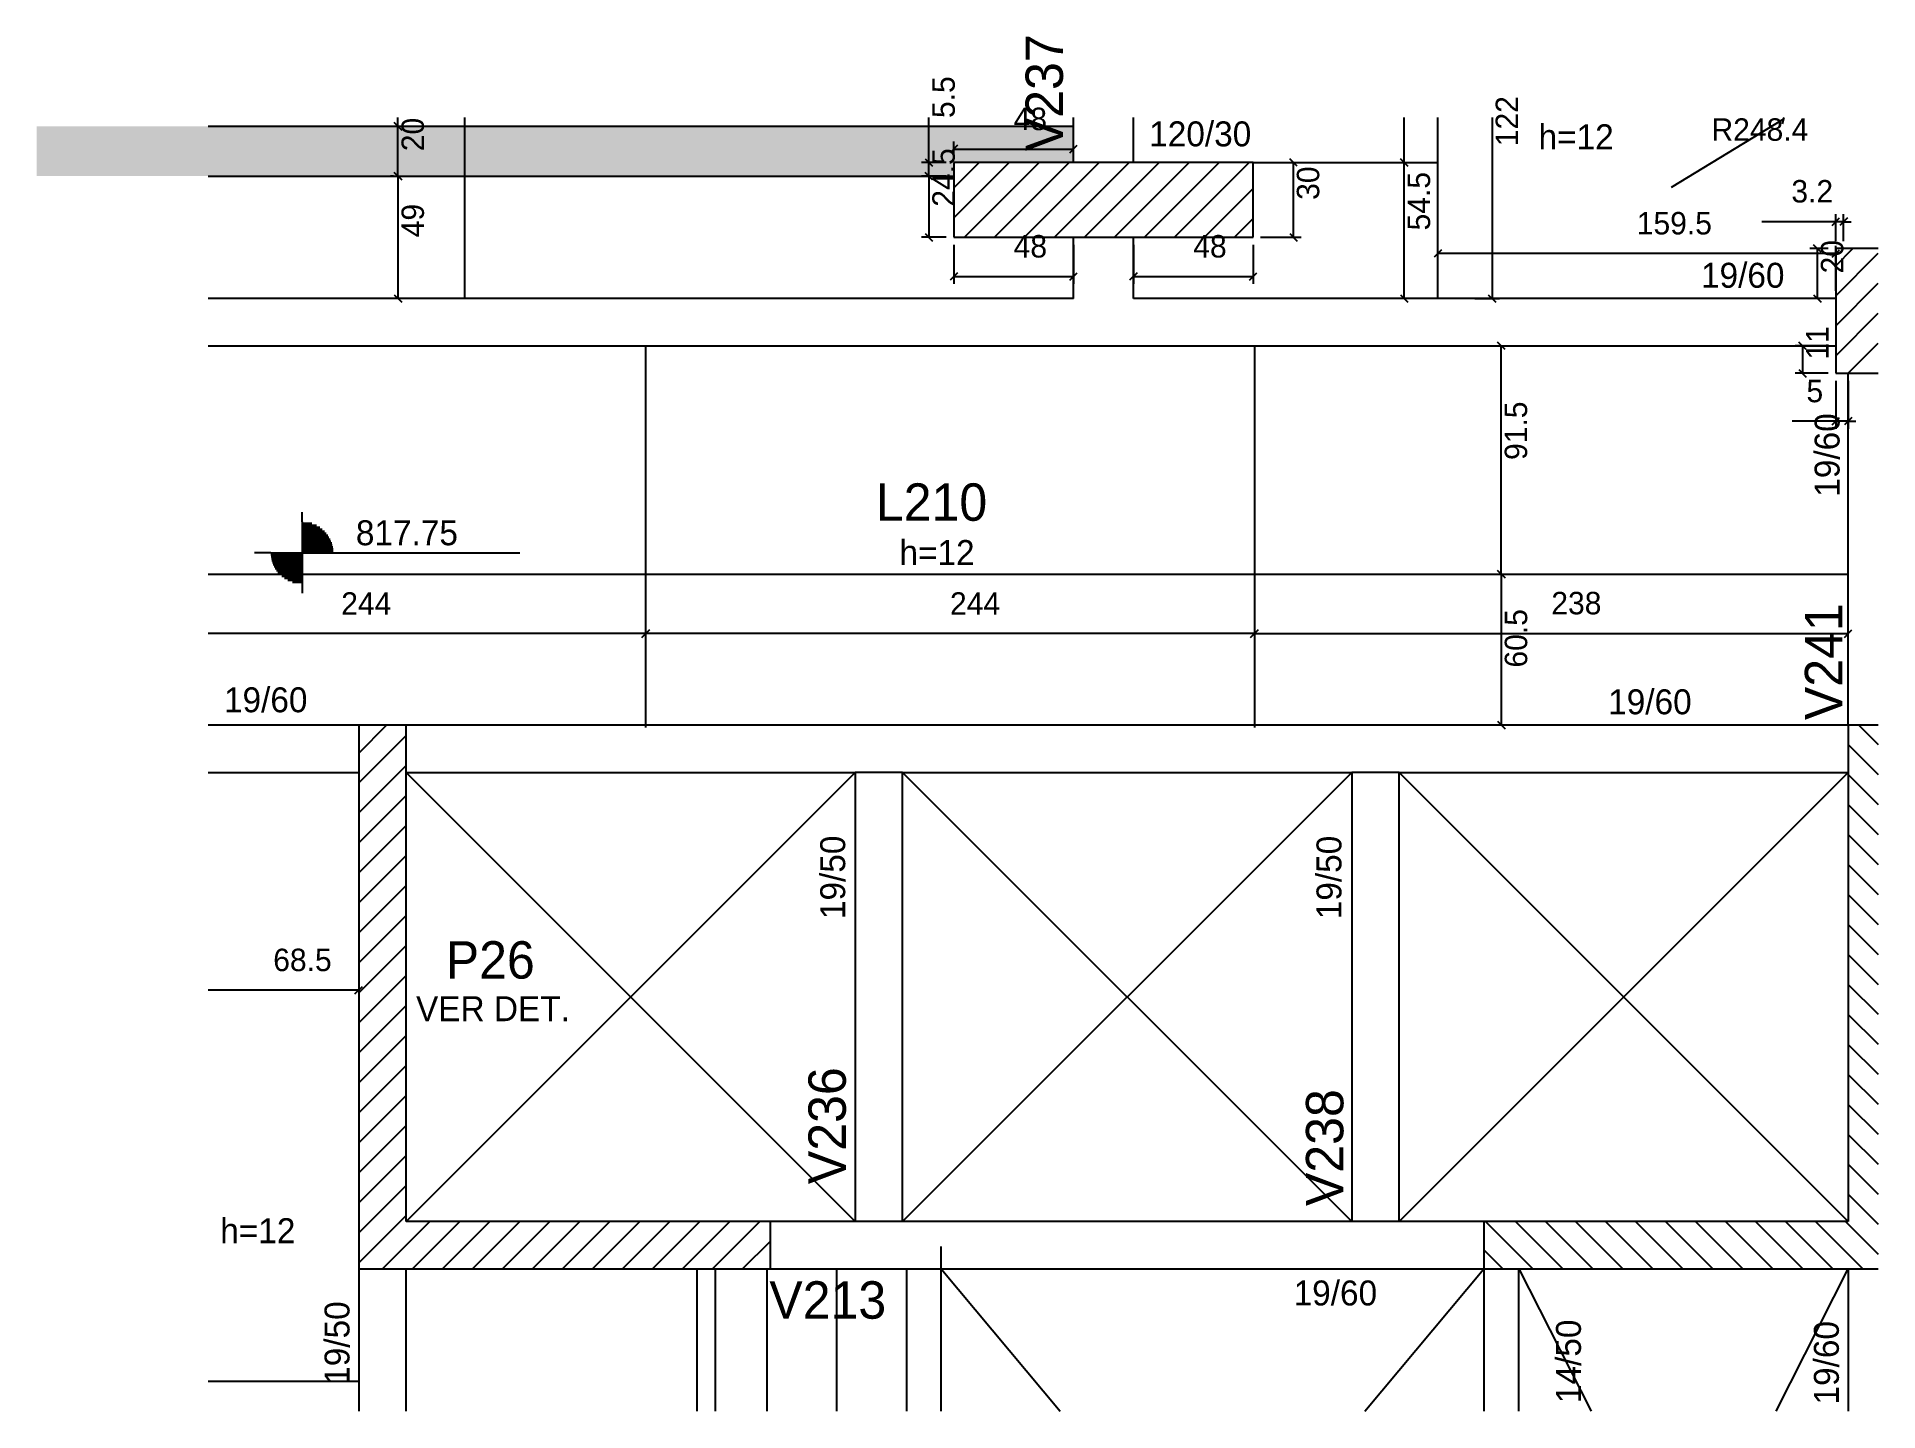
# Model space of a CAD drawing. Header units: metres. Extents: x 5378 to 6116, y 1904 to 2454.
import ezdxf

# ---------------------------------------------------------------- set-up
doc = ezdxf.new("R2010")
doc.units = ezdxf.units.M
for name, color, linetype in [('1', 7, 'Continuous'), ('3', 7, 'Continuous'), ('4', 7, 'Continuous'), ('7', 7, 'Continuous'), ('9', 7, 'Continuous'), ('Hachura', 7, 'Continuous'), ('Painéis', 7, 'Continuous')]:
    doc.layers.add(name, color=color, linetype=linetype)

msp = doc.modelspace()

# ---------------------------------------------------------------- hatches: boundary and pattern name
at = {"layer": 'Hachura'}
h = msp.add_hatch(color=7, dxfattribs=at)
h.dxf.hatch_style = 1
h.paths.add_polyline_path([(5745.86, 2404.08), (5793.86, 2404.08), (5793.86, 2418.58), (5378.36, 2418.58), (5378.36, 2398.58), (5745.86, 2398.58), (5745.86, 2404.08), (5745.86, 2404.08)])

# ---------------------------------------------------------------- linework, layer by layer
at = {"layer": '1', "color": 1, "lineweight": 25}
for p, q in [((5526.36, 1979.58), (5706.36, 2159.58)), ((5526.36, 2159.58), (5706.36, 1979.58)), ((5526.36, 1979.58), (5706.36, 2159.58)), ((5526.36, 2159.58), (5706.36, 1979.58)), ((5725.36, 1979.58), (5905.36, 2159.58)), ((5725.36, 2159.58), (5905.36, 1979.58)), ((5725.36, 1979.58), (5905.36, 2159.58)), ((5725.36, 2159.58), (5905.36, 1979.58)), ((5924.36, 1979.58), (6104.36, 2159.58)), ((5924.36, 2159.58), (6104.36, 1979.58)), ((5924.36, 1979.58), (6104.36, 2159.58)), ((5924.36, 2159.58), (6104.36, 1979.58)), ((5740.82, 1960.58), (5788.51, 1903.58)), ((5910.67, 1903.58), (5958.36, 1960.58)), ((5972.36, 1960.58), (6001.3, 1903.58)), ((5972.36, 1960.58), (6001.3, 1903.58)), ((6075.42, 1903.58), (6104.36, 1960.58)), ((6075.42, 1903.58), (6104.36, 1960.58))]:
    msp.add_line(p, q, dxfattribs=at)
at = {"layer": '3', "color": 3, "lineweight": 25}
for p, q in [((5793.86, 2404.08), (5793.86, 2422.09)), ((5817.86, 2404.08), (5817.86, 2422.09)), ((5745.86, 2381.84), (5768.11, 2404.08)), ((5745.86, 2393.86), (5756.09, 2404.08)), ((5750.13, 2374.08), (5780.13, 2404.08)), ((5762.15, 2374.08), (5792.15, 2404.08)), ((5774.17, 2374.08), (5804.17, 2404.08)), ((5786.19, 2374.08), (5816.19, 2404.08)), ((5798.21, 2374.08), (5828.21, 2404.08)), ((5810.23, 2374.08), (5840.23, 2404.08)), ((5822.26, 2374.08), (5852.26, 2404.08)), ((5834.28, 2374.08), (5864.28, 2404.08)), ((5846.3, 2374.08), (5865.86, 2393.65)), ((5858.32, 2374.08), (5865.86, 2381.63)), ((5793.86, 2349.58), (5793.86, 2374.08)), ((5817.86, 2349.58), (5817.86, 2374.08)), ((6099.36, 2362.69), (6106.25, 2369.58)), ((6099.36, 2350.67), (6116.36, 2367.67)), ((6099.36, 2338.65), (6116.36, 2355.65)), ((6099.36, 2326.63), (6116.36, 2343.63)), ((6104.34, 2319.58), (6116.36, 2331.61)), ((6104.36, 2178.58), (6104.36, 2319.58)), ((6116.36, 2319.58), (6116.36, 2319.59)), ((5484.68, 2260.1), (5484.68, 2263.86)), ((5484.68, 2260.1), (5484.68, 2235.1)), ((5484.68, 2259.49), (5488.53, 2259.49)), ((5484.68, 2258.7), (5490.43, 2258.7)), ((5484.68, 2257.9), (5491.75, 2257.9)), ((5484.68, 2257.11), (5492.79, 2257.11)), ((5484.68, 2256.32), (5493.64, 2256.32)), ((5484.68, 2255.52), (5494.35, 2255.52)), ((5484.68, 2254.73), (5494.94, 2254.73)), ((5484.68, 2253.94), (5495.45, 2253.94)), ((5484.68, 2253.15), (5495.88, 2253.15)), ((5484.68, 2252.35), (5496.24, 2252.35)), ((5484.68, 2251.56), (5496.54, 2251.56)), ((5472.18, 2247.6), (5465.55, 2247.6)), ((5472.18, 2247.6), (5497.18, 2247.6)), ((5484.68, 2246.8), (5472.18, 2246.8)), ((5484.68, 2246.01), (5472.28, 2246.01)), ((5484.68, 2245.22), (5472.41, 2245.22)), ((5484.68, 2244.42), (5472.59, 2244.42)), ((5484.68, 2243.63), (5472.83, 2243.63)), ((5484.68, 2250.77), (5496.77, 2250.77)), ((5484.68, 2249.97), (5496.95, 2249.97)), ((5484.68, 2249.18), (5497.08, 2249.18)), ((5484.68, 2248.39), (5497.18, 2248.39)), ((5497.18, 2247.6), (5571.96, 2247.6)), ((5484.68, 2242.84), (5473.12, 2242.84)), ((5484.68, 2242.05), (5473.48, 2242.05)), ((5484.68, 2241.25), (5473.91, 2241.25)), ((5484.68, 2240.46), (5474.42, 2240.46)), ((5484.68, 2239.67), (5475.02, 2239.67)), ((5484.68, 2238.87), (5475.73, 2238.87)), ((5484.68, 2238.08), (5476.57, 2238.08)), ((5484.68, 2237.29), (5477.61, 2237.29)), ((5484.68, 2236.5), (5478.93, 2236.5)), ((5484.68, 2235.7), (5480.83, 2235.7)), ((5484.68, 2235.1), (5484.68, 2231.41)), ((5507.36, 2167.38), (5518.57, 2178.58)), ((6108.61, 2178.58), (6116.36, 2170.83)), ((5507.36, 2155.36), (5526.36, 2174.36)), ((6104.36, 2170.81), (6116.36, 2158.81)), ((5507.36, 2143.34), (5526.36, 2162.34)), ((6104.36, 2158.79), (6116.36, 2146.79)), ((5507.36, 2131.32), (5526.36, 2150.32)), ((6104.36, 2146.77), (6116.36, 2134.77)), ((5507.36, 2119.3), (5526.36, 2138.3)), ((6104.36, 2134.75), (6116.36, 2122.75)), ((5507.36, 2107.27), (5526.36, 2126.27)), ((6104.36, 2122.73), (6116.36, 2110.73)), ((5507.36, 2095.25), (5526.36, 2114.25)), ((6104.36, 2110.71), (6116.36, 2098.71)), ((5507.36, 2083.23), (5526.36, 2102.23)), ((6104.36, 2098.68), (6116.36, 2086.68)), ((5507.36, 2071.21), (5526.36, 2090.21)), ((6104.36, 2086.66), (6116.36, 2074.66)), ((5507.36, 2059.19), (5526.36, 2078.19)), ((6104.36, 2074.64), (6116.36, 2062.64)), ((5507.36, 2047.17), (5526.36, 2066.17)), ((6104.36, 2062.62), (6116.36, 2050.62)), ((5507.36, 2035.15), (5526.36, 2054.15)), ((6104.36, 2050.6), (6116.36, 2038.6)), ((5507.36, 2023.13), (5526.36, 2042.13)), ((6104.36, 2038.58), (6116.36, 2026.58)), ((5507.36, 2011.11), (5526.36, 2030.11)), ((6104.36, 2026.56), (6116.36, 2014.56)), ((5507.36, 1999.09), (5526.36, 2018.09)), ((6104.36, 2014.54), (6116.36, 2002.54)), ((5507.36, 1987.07), (5526.36, 2006.07)), ((6104.36, 2002.52), (6116.36, 1990.52)), ((5507.36, 1975.05), (5526.36, 1994.05)), ((6104.36, 1990.5), (6116.36, 1978.5)), ((5507.36, 1963.02), (5526.36, 1982.02)), ((5516.94, 1960.58), (5535.94, 1979.58)), ((5528.96, 1960.58), (5547.96, 1979.58)), ((5540.98, 1960.58), (5559.98, 1979.58)), ((5553.01, 1960.58), (5572.01, 1979.58)), ((5565.03, 1960.58), (5584.03, 1979.58)), ((5577.05, 1960.58), (5596.05, 1979.58)), ((5589.07, 1960.58), (5608.07, 1979.58)), ((5601.09, 1960.58), (5620.09, 1979.58)), ((5613.11, 1960.58), (5632.11, 1979.58)), ((5625.13, 1960.58), (5644.13, 1979.58)), ((5637.15, 1960.58), (5656.15, 1979.58)), ((5649.17, 1960.58), (5668.17, 1979.58)), ((5959, 1979.58), (5978, 1960.58)), ((5971.02, 1979.58), (5990.02, 1960.58)), ((5983.04, 1979.58), (6002.04, 1960.58)), ((5995.07, 1979.58), (6014.07, 1960.58)), ((6007.09, 1979.58), (6026.09, 1960.58)), ((6019.11, 1979.58), (6038.11, 1960.58)), ((6031.13, 1979.58), (6050.13, 1960.58)), ((6043.15, 1979.58), (6062.15, 1960.58)), ((6055.17, 1979.58), (6074.17, 1960.58)), ((6067.19, 1979.58), (6086.19, 1960.58)), ((6079.21, 1979.58), (6098.21, 1960.58)), ((6091.23, 1979.58), (6110.23, 1960.58)), ((6103.25, 1979.58), (6116.36, 1966.48)), ((5661.19, 1960.58), (5672.36, 1971.75)), ((5958.36, 1968.21), (5965.98, 1960.58))]:
    msp.add_line(p, q, dxfattribs=at)
for points in [[(5793.86, 2349.58), (5447.05, 2349.58)], [(6099.36, 2349.58), (5817.86, 2349.58)], [(5447.05, 2330.58), (5820.86, 2330.58)], [(5820.86, 2330.58), (6099.36, 2330.58)], [(5507.36, 2178.58), (5447.05, 2178.58)], [(5715.86, 2178.58), (5526.36, 2178.58)], [(5914.86, 2178.58), (5715.86, 2178.58)], [(6104.36, 2178.58), (5914.86, 2178.58)], [(5447.05, 2159.58), (5507.36, 2159.58)], [(5526.36, 2159.58), (5706.36, 2159.58)], [(5706.36, 2159.58), (5706.36, 1979.58)], [(5725.36, 2159.58), (5706.36, 2159.58)], [(5725.36, 2159.58), (5905.36, 2159.58)], [(5725.36, 1979.58), (5725.36, 2159.58)], [(5905.36, 2159.58), (5905.36, 1979.58)], [(5924.36, 2159.58), (5905.36, 2159.58)], [(5924.36, 2159.58), (6104.36, 2159.58)], [(5924.36, 1979.58), (5924.36, 2159.58)], [(5706.36, 1979.58), (5672.36, 1979.58)], [(5725.36, 1979.58), (5706.36, 1979.58)], [(5905.36, 1979.58), (5725.36, 1979.58)], [(5924.36, 1979.58), (5905.36, 1979.58)], [(5958.36, 1979.58), (5924.36, 1979.58)], [(5507.36, 1960.58), (5507.36, 1903.58)], [(5526.36, 1903.58), (5526.36, 1960.58)], [(5672.36, 1960.58), (5715.86, 1960.58)], [(5715.86, 1960.58), (5914.86, 1960.58)], [(5914.86, 1960.58), (5958.36, 1960.58)], [(5958.36, 1960.58), (5958.36, 1903.58)], [(5972.36, 1903.58), (5972.36, 1960.58)], [(6104.36, 1960.58), (6104.36, 1903.58)]]:
    msp.add_lwpolyline(points, dxfattribs=at)
at = {"layer": '7', "color": 7, "lineweight": 25}
for points in [[(5865.86, 2404.08), (5745.86, 2404.08)], [(5745.86, 2404.08), (5745.86, 2374.08)], [(5865.86, 2374.08), (5865.86, 2404.08)], [(5745.86, 2374.08), (5865.86, 2374.08)], [(6116.36, 2369.58), (6099.36, 2369.58)], [(6099.36, 2369.58), (6099.36, 2319.58)], [(6099.36, 2319.58), (6116.36, 2319.58)], [(5526.36, 2178.58), (5507.36, 2178.58)], [(5507.36, 2178.58), (5507.36, 1960.58)], [(5526.36, 1979.58), (5526.36, 2178.58)], [(6116.36, 2178.58), (6104.36, 2178.58)], [(6104.36, 2178.58), (6104.36, 1979.58)], [(5672.36, 1979.58), (5526.36, 1979.58)], [(5672.36, 1960.58), (5672.36, 1979.58)], [(6104.36, 1979.58), (5958.36, 1979.58)], [(5958.36, 1979.58), (5958.36, 1960.58)], [(5507.36, 1960.58), (5672.36, 1960.58)], [(5958.36, 1960.58), (6116.36, 1960.58)]]:
    msp.add_lwpolyline(points, dxfattribs=at)
at = {"layer": '9', "color": 9, "lineweight": 25}
for p, q in [((5740.82, 1903.58), (5740.82, 1969.56)), ((5642.88, 1960.58), (5642.88, 1903.58)), ((5650.39, 1903.58), (5650.39, 1960.58)), ((5670.88, 1960.58), (5670.88, 1903.58)), ((5698.88, 1960.58), (5698.88, 1903.58)), ((5726.88, 1960.58), (5726.88, 1903.58))]:
    msp.add_line(p, q, dxfattribs=at)
at = {"layer": 'Painéis', "color": 4, "lineweight": 25}
for p, q in [((5523.11, 2418.58), (5523.11, 2422.09)), ((5735.87, 2404.08), (5735.87, 2422.09)), ((5926.38, 2404.08), (5926.38, 2422.09)), ((5961.61, 2422.09), (5961.61, 2349.58)), ((6033.58, 2394.14), (6078.55, 2421.56)), ((5523.11, 2398.58), (5523.11, 2418.58)), ((5745.86, 2407.08), (5745.86, 2412.45)), ((5745.86, 2409.45), (5793.86, 2409.45)), ((5793.86, 2407.08), (5793.86, 2412.45)), ((5521.27, 2398.58), (5520.11, 2398.58)), ((5523.11, 2398.58), (5523.11, 2349.58)), ((5742.86, 2404.08), (5732.87, 2404.08)), ((5742.86, 2398.58), (5732.87, 2398.58)), ((5742.86, 2398.58), (5732.87, 2398.58)), ((5735.87, 2398.58), (5735.87, 2404.08)), ((5735.87, 2398.58), (5735.87, 2395.58)), ((5735.87, 2398.58), (5735.87, 2374.08)), ((5868.86, 2404.08), (5885.04, 2404.08)), ((5882.04, 2374.08), (5882.04, 2404.08)), ((5926.38, 2349.58), (5926.38, 2404.08)), ((6099.36, 2380.33), (6069.77, 2380.33)), ((6099.36, 2372.58), (6099.36, 2383.33)), ((6102.52, 2380.33), (6099.36, 2380.33)), ((6102.52, 2372.58), (6102.52, 2383.33)), ((6102.52, 2380.33), (6105.52, 2380.33)), ((5742.86, 2374.08), (5732.87, 2374.08)), ((5745.86, 2371.08), (5745.86, 2355.38)), ((5793.86, 2371.08), (5793.86, 2355.38)), ((5817.86, 2371.08), (5817.86, 2355.38)), ((5865.86, 2371.08), (5865.86, 2355.38)), ((5868.86, 2374.08), (5885.04, 2374.08)), ((5939.86, 2352.58), (5939.86, 2370.59)), ((6096.36, 2369.58), (6088.99, 2369.58)), ((6091.99, 2349.58), (6091.99, 2369.58)), ((6099.36, 2352.58), (6099.36, 2370.59)), ((6099.36, 2367.59), (5939.86, 2367.59)), ((5745.86, 2358.38), (5793.86, 2358.38)), ((5817.86, 2358.38), (5865.86, 2358.38)), ((5521.27, 2349.58), (5520.11, 2349.58)), ((5954.64, 2349.58), (5964.61, 2349.58)), ((6096.36, 2349.58), (6088.99, 2349.58)), ((5965.3, 2239.08), (5965.3, 2330.58)), ((6096.36, 2330.58), (6083.03, 2330.58)), ((6086.03, 2330.58), (6086.03, 2319.58)), ((6096.36, 2319.58), (6083.03, 2319.58)), ((6099.36, 2316.58), (6099.36, 2297.37)), ((6104.36, 2316.58), (6104.36, 2297.37)), ((6099.36, 2300.37), (6081.87, 2300.37)), ((6104.36, 2300.37), (6099.36, 2300.37)), ((6104.36, 2300.37), (6107.36, 2300.37)), ((5965.3, 2239.08), (5965.3, 2178.58)), ((5622.36, 2215.24), (5447.05, 2215.24)), ((5866.36, 2215.24), (5622.36, 2215.24)), ((5866.36, 2215.24), (6104.36, 2215.24)), ((5507.36, 2072.34), (5447.05, 2072.34)), ((5507.36, 2070.18), (5507.36, 2069.34))]:
    msp.add_line(p, q, dxfattribs=at)
at = {"layer": 'Painéis', "color": 200, "lineweight": 25}
for p, q in [((5549.86, 2349.58), (5549.86, 2422.09)), ((5939.86, 2349.58), (5939.86, 2422.09)), ((5447.05, 2418.58), (5793.86, 2418.58)), ((5447.05, 2398.58), (5745.86, 2398.58)), ((5865.86, 2404.08), (5939.86, 2404.08)), ((5622.36, 2330.58), (5622.36, 2177.66)), ((5866.36, 2330.58), (5866.36, 2177.66)), ((5447.05, 2239.08), (6104.36, 2239.08)), ((5447.05, 1915.58), (5507.36, 1915.58))]:
    msp.add_line(p, q, dxfattribs=at)
at = {"layer": 'Painéis', "color": 0, "lineweight": 25}
for p, q in [((6078.05, 2419.49), (6078.68, 2422.09)), ((5524.61, 2417.08), (5521.61, 2420.08)), ((5521.61, 2420.08), (5524.61, 2417.08)), ((5747.36, 2410.95), (5744.36, 2407.95)), ((5792.36, 2407.95), (5795.36, 2410.95)), ((5524.61, 2397.08), (5521.61, 2400.08)), ((5521.61, 2400.08), (5524.61, 2397.08)), ((5734.37, 2405.58), (5737.37, 2402.58)), ((5737.37, 2397.08), (5734.37, 2400.08)), ((5737.37, 2397.08), (5734.37, 2400.08)), ((5883.54, 2402.58), (5880.54, 2405.58)), ((5927.88, 2402.58), (5924.88, 2405.58)), ((5924.88, 2405.58), (5927.88, 2402.58)), ((6097.86, 2378.83), (6100.86, 2381.83)), ((6104.02, 2381.83), (6101.02, 2378.83)), ((5734.37, 2375.58), (5737.37, 2372.58)), ((5880.54, 2375.58), (5883.54, 2372.58)), ((5941.36, 2369.09), (5938.36, 2366.09)), ((6093.49, 2368.08), (6090.49, 2371.08)), ((6097.86, 2366.09), (6100.86, 2369.09)), ((5747.36, 2359.88), (5744.36, 2356.88)), ((5792.36, 2356.88), (5795.36, 2359.88)), ((5819.36, 2359.88), (5816.36, 2356.88)), ((5864.36, 2356.88), (5867.36, 2359.88)), ((5521.61, 2351.08), (5524.61, 2348.08)), ((5924.88, 2351.08), (5927.88, 2348.08)), ((5960.11, 2351.08), (5963.11, 2348.08)), ((6090.49, 2351.08), (6093.49, 2348.08)), ((5966.8, 2329.08), (5963.8, 2332.08)), ((6087.53, 2329.08), (6084.53, 2332.08)), ((6084.53, 2321.08), (6087.53, 2318.08)), ((6097.86, 2298.87), (6100.86, 2301.87)), ((6105.86, 2301.87), (6102.86, 2298.87)), ((5963.8, 2240.58), (5966.8, 2237.58)), ((5966.8, 2237.58), (5963.8, 2240.58)), ((5623.86, 2216.74), (5620.86, 2213.74)), ((5620.86, 2213.74), (5623.86, 2216.74)), ((5864.86, 2213.74), (5867.86, 2216.74)), ((5867.86, 2216.74), (5864.86, 2213.74)), ((6102.86, 2213.74), (6105.86, 2216.74)), ((5963.8, 2180.08), (5966.8, 2177.08)), ((5505.86, 2070.84), (5508.86, 2073.84))]:
    msp.add_line(p, q, dxfattribs=at)

# ---------------------------------------------------------------- texts
at = {"layer": '3', "color": 3, "lineweight": 25}
for s, p in [('120/30', (5824.2, 2410.53)), ('h=12', (5980.24, 2409.36)), ('19/60', (6045.35, 2353.86)), ('817.75', (5506.24, 2250.65)), ('h=12', (5724.1, 2242.72)), ('19/60', (5453.37, 2183.7)), ('19/60', (6008.15, 2182.9)), ('VER DET.', (5530.35, 2059.9)), ('h=12', (5451.87, 1970.92)), ('19/60', (5882.08, 1945.96))]:
    msp.add_text(s, height=10, dxfattribs=at).set_placement(p)
for s, p in [('19/60', (6100.89, 2270.09)), ('19/50', (5702.35, 2100.82)), ('19/50', (5901.24, 2100.75)), ('19/50', (5503.68, 1914.15)), ('14/50', (5997.23, 1906.84)), ('19/60', (6100.6, 1906.25))]:
    msp.add_text(s, height=10, rotation=90, dxfattribs=at).set_placement(p)
at = {"layer": '4', "color": 4, "lineweight": 25}
for s, p in [('V237', (5789.64, 2408.59)), ('V241', (6101.98, 2180.56)), ('V236', (5702.61, 1994.58)), ('V238', (5902.01, 1985.79))]:
    msp.add_text(s, height=15, rotation=90, dxfattribs=at).set_placement(p)
for s, p in [('L210', (5714.65, 2260.45)), ('P26', (5542.25, 2076.95)), ('V213', (5671.94, 1940.65))]:
    msp.add_text(s, height=15, dxfattribs=at).set_placement(p)
at = {"layer": 'Painéis', "color": 240, "lineweight": 25}
for s, p in [('5.5', (5746.27, 2421.87)), ('122', (5972.05, 2410.58)), ('20', (5533.52, 2408.58)), ('24.5', (5746.27, 2386.33)), ('30', (5892.35, 2389.08)), ('54.5', (5936.78, 2376.83)), ('49', (5533.52, 2374.08)), ('20', (6102.4, 2359.58)), ('11', (6096.47, 2325.08)), ('91.5', (5975.67, 2284.83)), ('60.5', (5975.7, 2201.63))]:
    msp.add_text(s, height=9, rotation=90, dxfattribs=at).set_placement(p)
for s, p in [('48', (5769.86, 2417.03)), ('R248.4', (6049.56, 2412.76)), ('3.2', (6081.57, 2388.03)), ('159.5', (6019.61, 2375.22)), ('48', (5769.86, 2365.97)), ('48', (5841.86, 2365.97)), ('5', (6087.62, 2307.97)), ('244', (5500.36, 2222.8)), ('244', (5744.36, 2222.8)), ('238', (5985.36, 2222.96)), ('68.5', (5473.11, 2079.96))]:
    msp.add_text(s, height=9, dxfattribs=at).set_placement(p)

doc.saveas('drawing.dxf')
